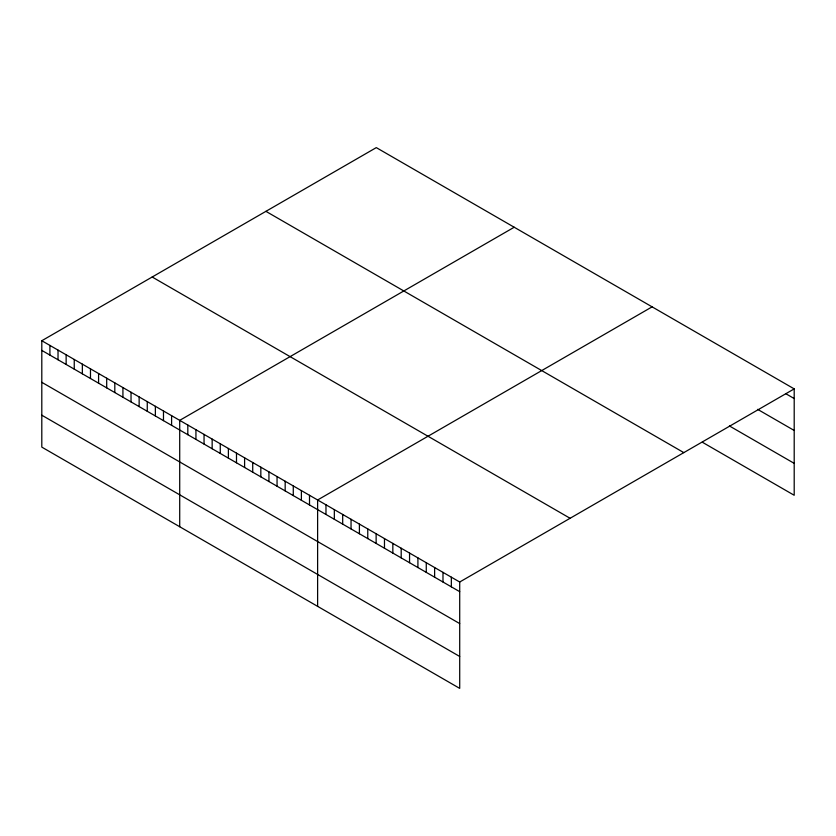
<?xml version="1.0" encoding="UTF-8"?>
<svg xmlns="http://www.w3.org/2000/svg" width="836" height="836" viewBox="0 0 836 836"><rect width="100%" height="100%" fill="white"/><g stroke="black" fill="none" stroke-linecap="round" stroke-linejoin="round"><path stroke-width="1.25" d="M459.706 623.583L459.706 582.013L41.8 340.733L41.8 447.114L459.706 688.383L459.706 623.583L41.8 382.313M702.261 442.181L794.2 495.267L794.2 388.886L376.294 147.617L41.8 340.733M514.203 227.235L179.709 420.362L179.709 526.732M652.111 306.854L317.617 499.98L317.617 606.351M459.706 582.013L794.2 388.886M785.84 393.725L794.2 398.553M757.635 409.358L794.2 430.467M729.42 425.952L794.2 463.353M265.911 211.341L683.817 452.621M152.183 277.009L570.089 518.278M41.8 350.399L459.706 591.669M41.8 415.199L459.706 656.469M451.346 577.185L451.346 586.841M442.986 572.357L442.986 582.023M434.626 567.529L434.626 577.195M426.266 562.712L426.266 572.367M417.916 557.884L417.916 567.539M409.556 553.056L409.556 562.722M401.196 548.228L401.196 557.894M392.836 543.41L392.836 553.066M384.476 538.583L384.476 548.238M376.127 533.755L376.127 543.421M367.767 528.927L367.767 538.593M359.407 524.109L359.407 533.765M351.047 519.281L351.047 528.937M342.687 514.453L342.687 524.109M334.337 509.626L334.337 519.292M325.977 504.798L325.977 514.464M309.508 495.299L309.508 504.954M301.388 490.607L301.388 500.273M293.279 485.925L293.279 495.591M285.17 481.243L285.17 490.899M277.05 476.562L277.05 486.218M268.941 471.88L268.941 481.536M260.832 467.188L260.832 476.854M252.723 462.507L252.723 472.173M244.603 457.825L244.603 467.481M236.494 453.143L236.494 462.799M228.385 448.462L228.385 458.118M220.265 443.77L220.265 453.436M212.156 439.088L212.156 448.754M204.047 434.406L204.047 444.073M195.938 429.725L195.938 439.381M187.818 425.043L187.818 434.699M171.599 415.67L171.599 425.336M163.48 410.988L163.48 420.654M155.371 406.306L155.371 415.962M147.261 401.625L147.261 411.281M139.142 396.943L139.142 406.599M131.033 392.251L131.033 401.917M122.923 387.57L122.923 397.236M114.814 382.888L114.814 392.544M106.694 378.206L106.694 387.862M98.585 373.525L98.585 383.181M90.476 368.833L90.476 378.499M82.356 364.151L82.356 373.817M74.247 359.47L74.247 369.136M66.138 354.788L66.138 364.444M58.029 350.106L58.029 359.762M49.909 345.425L49.909 355.081"/></g></svg>
